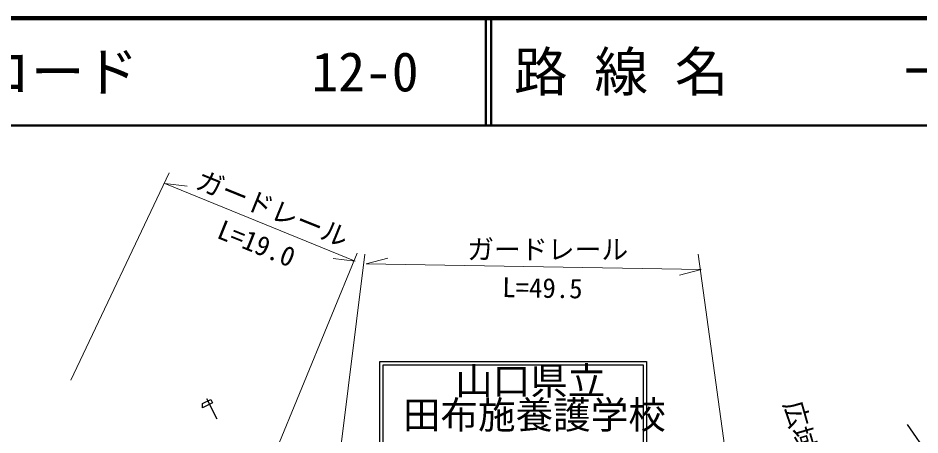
# Model space of a CAD drawing. Units: millimetres on the paper. Extents: x 40 to 680, y 20 to 380.
# Drawn here: x 134.2 to 218.2, y 341.2 to 380 of the extents above; entities that cross this region are included whole.
import ezdxf
from ezdxf.enums import TextEntityAlignment as Align

# ---------------------------------------------------------------- set-up
doc = ezdxf.new("R2010")
doc.units = ezdxf.units.MM
for name, color, linetype, lineweight in [('M-BGD', 7, 'Continuous', 25), ('M-STR-HTXT', 7, 'Continuous', 13), ('M-STR-STRC', 7, 'Continuous', 25), ('M-TTL', 2, 'Continuous', 140), ('M-TTL-LINE', 7, 'Continuous', 50)]:
    doc.layers.add(name, color=color, linetype=linetype, lineweight=lineweight)
doc.layers.add('M-TTL-TXT', color=7, linetype='Continuous')
doc.styles.add('ＭＳ ゴシック', font='')
doc.styles.get('ＭＳ ゴシック').set_extended_font_data('MS Gothic')

msp = doc.modelspace()

# ---------------------------------------------------------------- linework, layer by layer
at = {"layer": 'M-BGD'}
for p, q in [((151.749, 344.562), (152.709, 342.682)), ((151.349, 344.082), (152.149, 344.482)), ((152.309, 344.162), (151.349, 343.682)), ((151.349, 343.682), (151.349, 344.082)), ((152.149, 344.482), (152.309, 344.162)), ((233.345, 318.766), (217.056, 342.15))]:
    msp.add_line(p, q, dxfattribs=at)
at = {"layer": 'M-STR-HTXT'}
for p, q in [((148.244, 365.593), (139.108, 346.259)), ((165.595, 357.36), (147.864, 364.579)), ((147.864, 364.579), (149.928, 364.344)), ((157.695, 338.491), (165.784, 358.11)), ((166.487, 358.002), (163.895, 337.266)), ((200.376, 337.395), (197.553, 358.002)), ((165.595, 357.36), (163.532, 357.596)), ((166.616, 357.1), (168.625, 357.627)), ((166.616, 357.1), (197.811, 356.584)), ((197.811, 356.584), (195.802, 356.058))]:
    msp.add_line(p, q, dxfattribs=at)
at = {"layer": 'M-STR-STRC'}
for p, q in [((167.884, 338.637), (167.884, 348)), ((167.884, 348), (192.727, 348)), ((192.727, 348), (192.727, 338.637)), ((168.184, 338.937), (168.184, 347.7)), ((168.184, 347.7), (192.427, 347.7)), ((192.427, 347.7), (192.427, 338.937))]:
    msp.add_line(p, q, dxfattribs=at)
at = {"layer": 'M-TTL'}
msp.add_line((680, 380), (40, 380), dxfattribs=at)
at = {"layer": 'M-TTL-LINE'}
for p, q in [((177.75, 380), (177.75, 370)), ((178.25, 380), (178.25, 370)), ((40, 370), (680, 370))]:
    msp.add_line(p, q, dxfattribs=at)

# ---------------------------------------------------------------- texts
at = {"layer": 'M-BGD', "style": 'ＭＳ ゴシック'}
msp.add_text('広域農道', height=1.833, rotation=286, dxfattribs=at).set_placement((204.953, 343.907), align=Align.BOTTOM_LEFT)
at = {"layer": 'M-STR-HTXT', "style": 'ＭＳ ゴシック'}
for s, rotation, p in [('ガードレール', 338, (150.378, 363.695)), ('L=19.0', 338, (152.382, 359.049)), ('L=49.5', 359, (179.271, 353.461))]:
    msp.add_text(s, height=1.833, rotation=rotation, dxfattribs=at).set_placement(p, align=Align.BOTTOM_LEFT)
msp.add_text('ガードレール', height=1.833, dxfattribs=at).set_placement((176.026, 356.985), align=Align.BOTTOM_LEFT)
at = {"layer": 'M-STR-STRC', "style": 'ＭＳ ゴシック'}
for s, p in [('山口県立', (174.898, 344.155)), ('田布施養護学校', (170.037, 340.982))]:
    msp.add_text(s, height=2.566, dxfattribs=at).set_placement(p, align=Align.BOTTOM_LEFT)
at = {"layer": 'M-TTL-TXT', "style": 'ＭＳ ゴシック'}
for s, p in [('路 線 名', (180.38, 375)), ('一般県道 石城山光線', (216.734, 375)), ('図面コード', (120.38, 375)), ('12-0', (161.521, 375)), ('12-0', (161.521, 375))]:
    msp.add_text(s, height=3.666, dxfattribs=at).set_placement(p, align=Align.MIDDLE_LEFT)

doc.saveas('drawing.dxf')
